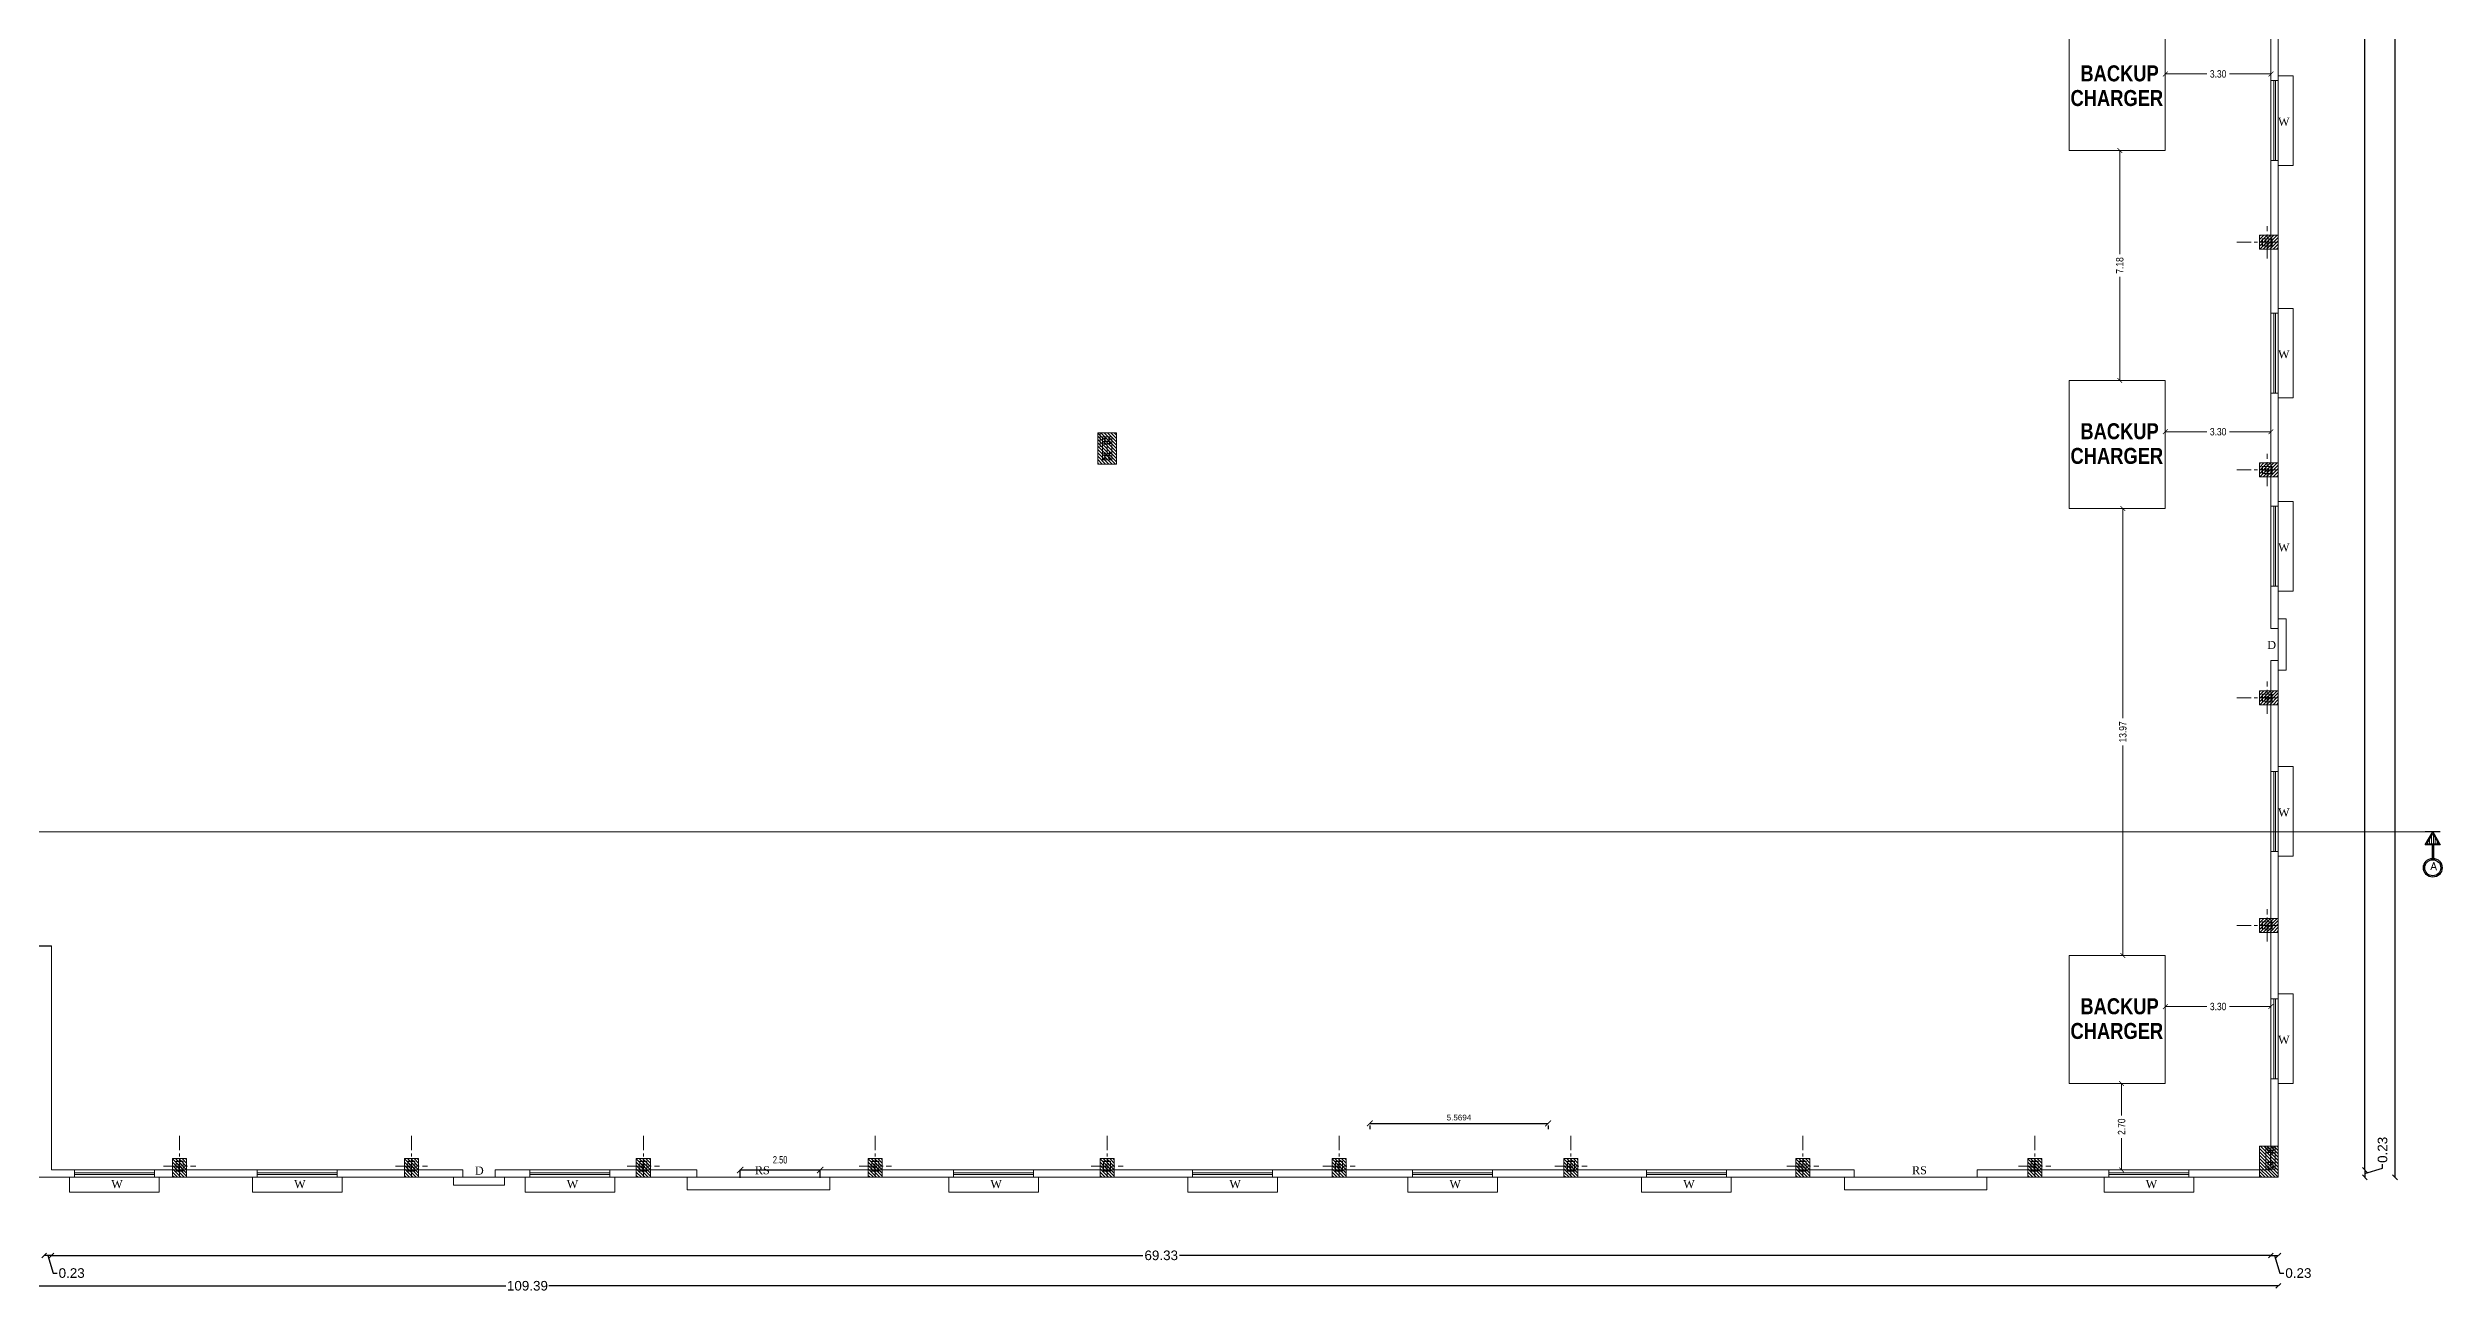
# Model space of a CAD drawing. Header units: metres. Extents: x -1560405 to -1559609, y 42907 to 43310.
# Drawn here: x -1559896.4 to -1559821.6, y 42957 to 42995.9 of the extents above; entities that cross this region are included whole.
import ezdxf

# ---------------------------------------------------------------- set-up
doc = ezdxf.new("R2010")
doc.units = ezdxf.units.M
doc.header["$LTSCALE"] = 750
doc.header["$MEASUREMENT"] = 0
doc.header["$PDMODE"] = 35
doc.header["$PDSIZE"] = 50
doc.linetypes.add('CENTER2', pattern=[1.125, 0.75, -0.125, 0.125, -0.125])
doc.linetypes.add('DASHED2', pattern=[9.525, 6.35, -3.175])
doc.layers.get('0').update_dxf_attribs({"lineweight": 5})
doc.layers.get('Defpoints').update_dxf_attribs({"lineweight": 0})
doc.layers.add('BLK_1_FLR_0_BLT_UP_AREA', color=1, linetype='Continuous', plot=False)
for name, color, linetype in [('BLK_1_FLR_0_CARPET_AREA', 10, 'Continuous'), ('BLK_1_FLR_0_EXIT_WIDTH_DOOR', 2, 'Continuous'), ('BLK_1_FLR_0_REGULAR_ROOM_1', 117, 'Continuous')]:
    doc.layers.add(name, color=color, linetype=linetype)
for name, color, linetype, lineweight in [('DIST_EXIT', 7, 'Continuous', 0), ('grid', 253, 'Continuous', 5), ('WORKSHOP_AREA', 7, 'Continuous', 5)]:
    doc.layers.add(name, color=color, linetype=linetype, lineweight=lineweight)
doc.styles.add('2', font='swisscb.ttf', dxfattribs={"height": 0.23})
doc.styles.add('DIM 100', font='ARIALN.TTF', dxfattribs={"width": 0.85, "height": 0.23})
doc.styles.add('GLOBAL INFRA', font='ARIALNB.TTF', dxfattribs={"height": 0.3})
doc.styles.add('mani', font='swissc.ttf', dxfattribs={"height": 0.23})
doc.styles.get("Standard").update_dxf_attribs({"font": 'arial.ttf'})
doc.styles.add('STYLE2', font='romant.shx', dxfattribs={"width": 0.8, "height": 4})
doc.dimstyles.new('Civil Mt', dxfattribs={"dimtxt": 0.23, "dimasz": 0.15, "dimexe": 0, "dimexo": 0, "dimgap": 0.1, "dimtad": 0, "dimzin": 0, "dimdsep": 46, "dimtxsty": 'mani', "dimblk": 'ARCHTICK', "dimcen": 0, "dimse1": 1, "dimse2": 1, "dimclrd": 253, "dimclrt": 7, "dimadec": 0, "dimazin": 3, "dimtfac": 1, "dimtofl": 0, "dimtmove": 1, "dimatfit": 3, "dimfxl": 0, "dimfrac": 2, "dimtolj": 1, "dimtzin": 0, "dimlwd": 13, "dimarcsym": 0})
doc.dimstyles.new('Civil mt size large', dxfattribs={"dimtxt": 0.3, "dimasz": 0.15, "dimexe": 0, "dimexo": 0, "dimgap": 0.0625, "dimtad": 0, "dimzin": 0, "dimdsep": 46, "dimtxsty": 'Standard', "dimblk": 'OBLIQUE', "dimcen": 0, "dimse1": 1, "dimse2": 1, "dimclrd": 253, "dimclrt": 7, "dimadec": 0, "dimazin": 3, "dimtfac": 1, "dimtofl": 0, "dimtmove": 1, "dimatfit": 3, "dimfxl": 0, "dimfrac": 2, "dimtolj": 1, "dimtzin": 0, "dimarcsym": 0})
doc.dimstyles.new('GRID DIM 400', dxfattribs={"dimscale": 0, "dimtxt": 0.8, "dimasz": 0.2, "dimexe": 0, "dimexo": 0, "dimgap": 0.2, "dimtad": 0, "dimlfac": -0.1, "dimzin": 1, "dimdsep": 46, "dimtxsty": 'DIM 100', "dimblk": 'ARCHTICK', "dimcen": 0, "dimclrd": 256, "dimclre": 252, "dimclrt": 4, "dimazin": 0, "dimtfac": 1, "dimtix": 1, "dimtofl": 0, "dimtmove": 2, "dimatfit": 0, "dimfxl": 0, "dimtolj": 1, "dimtzin": 0, "dimarcsym": 0})
doc.dimstyles.get("Standard").update_dxf_attribs({"dimtxt": 0.18, "dimasz": 0.18, "dimexe": 0.18, "dimexo": 0.0625, "dimgap": 0.09, "dimtad": 1, "dimtih": 1, "dimtoh": 1, "dimdec": 4, "dimzin": 0, "dimdsep": 46, "dimtxsty": 'Standard', "dimblk": 'ARCHTICK', "dimcen": 0.09, "dimadec": 0, "dimazin": 0, "dimtfac": 1, "dimtdec": 4, "dimtofl": 0, "dimtmove": 0, "dimatfit": 3, "dimldrblk": 'ARCHTICK', "dimfxl": 0, "dimtolj": 1, "dimtzin": 0, "dimarcsym": 0})

# ---------------------------------------------------------------- blocks, each defined once
blk = doc.blocks.new('Z$W@#0BBF08D7')
for p, q in [((84, 42), (0, 42)), ((42, 84), (42, 0))]:
    blk.add_line(p, q)
blk.add_circle((42, 42), 21)
blk = doc.blocks.new('Z$W@#71D679F2')
at = {"color": 1}
for points in [[(0, 300), (740, 300), (740, 0), (0, 0)], [(135, 50), (135, 250), (145, 250), (145, 50)], [(145, 147), (595, 147), (595, 152), (145, 152)], [(605, 50), (605, 250), (595, 250), (595, 50)]]:
    blk.add_lwpolyline(points, close=True, dxfattribs=at)
for p in [(18, 183), (18, 33), (168, 183), (168, 33)]:
    blk.add_blockref('Z$W@#0BBF08D7', p)
at = {"xscale": -1}
for p in [(572, 183), (572, 33), (722, 183), (722, 33)]:
    blk.add_blockref('Z$W@#0BBF08D7', p, dxfattribs=at)
blk = doc.blocks.new('_Oblique')
at = {"color": 0, "linetype": 'ByBlock', "lineweight": -2}
blk.add_line((-0.5, -0.5), (0.5, 0.5), dxfattribs=at)
blk = doc.blocks.new('*D534')
at = {"color": 253, "lineweight": -2}
for p, q in [((-1559824.011, 43111.318), (-1559824.011, 43036.756)), ((-1559824.011, 42960.853), (-1559824.011, 43035.414))]:
    blk.add_line(p, q, dxfattribs=at)
at = {"layer": 'Defpoints', "color": 0}
for p in [(-1559827.414, 43111.318), (-1559827.414, 42960.853), (-1559824.011, 42960.853)]:
    blk.add_point(p, dxfattribs=at)
at = {"color": 253, "lineweight": -2, "xscale": 0.15, "yscale": 0.15, "zscale": 0.15}
for p, rotation in [((-1559824.011, 43111.318), 90), ((-1559824.011, 42960.853), 270)]:
    blk.add_blockref('_Oblique', p, dxfattribs=dict(at, rotation=rotation))
at = {"color": 7, "insert": (-1559824.011, 43036.085), "char_height": 0.3, "attachment_point": 5, "rotation": 90}
blk.add_mtext('\\A1;150.46', dxfattribs=at)
blk = doc.blocks.new('*D535')
at = {"color": 253, "lineweight": -2}
for p, q in [((-1559823.066, 43111.548), (-1559823.066, 43036.755)), ((-1559823.066, 42960.623), (-1559823.066, 43035.416))]:
    blk.add_line(p, q, dxfattribs=at)
at = {"layer": 'Defpoints', "color": 0}
for p in [(-1559826.714, 43111.548), (-1559826.714, 42960.623), (-1559823.066, 42960.623)]:
    blk.add_point(p, dxfattribs=at)
at = {"color": 253, "lineweight": -2, "xscale": 0.15, "yscale": 0.15, "zscale": 0.15}
for p, rotation in [((-1559823.066, 43111.548), 90), ((-1559823.066, 42960.623), 270)]:
    blk.add_blockref('_Oblique', p, dxfattribs=dict(at, rotation=rotation))
at = {"color": 7, "insert": (-1559823.066, 43036.085), "char_height": 0.3, "attachment_point": 5, "rotation": 90}
blk.add_mtext('\\A1;150.92', dxfattribs=at)
blk = doc.blocks.new('*D536')
at = {"color": 253, "lineweight": -2}
for p, q in [((-1559824.011, 42960.738), (-1559823.457, 42960.904)), ((-1559824.011, 42960.853), (-1559824.011, 42960.623)), ((-1559823.457, 42960.904), (-1559823.457, 42961.029))]:
    blk.add_line(p, q, dxfattribs=at)
at = {"layer": 'Defpoints', "color": 0}
for p in [(-1559827.414, 42960.853), (-1559827.414, 42960.623), (-1559824.011, 42960.623)]:
    blk.add_point(p, dxfattribs=at)
at = {"color": 253, "lineweight": -2, "xscale": 0.15, "yscale": 0.15, "zscale": 0.15}
for p, rotation in [((-1559824.011, 42960.853), 90), ((-1559824.011, 42960.623), 270)]:
    blk.add_blockref('_Oblique', p, dxfattribs=dict(at, rotation=rotation))
at = {"color": 7, "insert": (-1559823.457, 42961.481), "char_height": 0.3, "attachment_point": 5, "rotation": 90}
blk.add_mtext('\\A1;0.23', dxfattribs=at)
blk = doc.blocks.new('*D537')
at = {"color": 253, "lineweight": -2}
for p, q in [((-1559826.944, 42958.183), (-1559826.714, 42958.183)), ((-1559826.829, 42958.183), (-1559826.663, 42957.63)), ((-1559826.663, 42957.63), (-1559826.538, 42957.63))]:
    blk.add_line(p, q, dxfattribs=at)
at = {"layer": 'Defpoints', "color": 0}
for p in [(-1559826.944, 42961.837), (-1559826.714, 42961.837), (-1559826.714, 42958.183)]:
    blk.add_point(p, dxfattribs=at)
at = {"color": 253, "lineweight": -2, "xscale": 0.15, "yscale": 0.15, "zscale": 0.15, "rotation": 180}
blk.add_blockref('_Oblique', (-1559826.944, 42958.183), dxfattribs=at)
at = {"color": 253, "lineweight": -2, "xscale": 0.15, "yscale": 0.15, "zscale": 0.15}
blk.add_blockref('_Oblique', (-1559826.714, 42958.183), dxfattribs=at)
at = {"color": 7, "insert": (-1559826.086, 42957.63), "char_height": 0.3, "attachment_point": 5}
blk.add_mtext('\\A1;0.23', dxfattribs=at)
blk = doc.blocks.new('*D538')
at = {"color": 253, "lineweight": -2}
for p, q in [((-1559896.274, 42958.183), (-1559862.179, 42958.183)), ((-1559826.944, 42958.183), (-1559861.04, 42958.183))]:
    blk.add_line(p, q, dxfattribs=at)
at = {"layer": 'Defpoints', "color": 0}
for p in [(-1559896.274, 42961.837, 23.601), (-1559826.944, 42961.837), (-1559896.274, 42958.183)]:
    blk.add_point(p, dxfattribs=at)
at = {"color": 253, "lineweight": -2, "xscale": 0.15, "yscale": 0.15, "zscale": 0.15, "rotation": 180}
blk.add_blockref('_Oblique', (-1559896.274, 42958.183), dxfattribs=at)
at = {"color": 253, "lineweight": -2, "xscale": 0.15, "yscale": 0.15, "zscale": 0.15}
blk.add_blockref('_Oblique', (-1559826.944, 42958.183), dxfattribs=at)
at = {"color": 7, "insert": (-1559861.609, 42958.183), "char_height": 0.3, "attachment_point": 5}
blk.add_mtext('\\A1;69.33', dxfattribs=at)
blk = doc.blocks.new('*D539')
at = {"color": 253, "lineweight": -2}
for p, q in [((-1559936.104, 42957.233), (-1559882.081, 42957.233)), ((-1559826.714, 42957.233), (-1559880.738, 42957.233))]:
    blk.add_line(p, q, dxfattribs=at)
at = {"layer": 'Defpoints', "color": 0}
for p in [(-1559936.104, 42960.623, 0), (-1559826.714, 42960.623), (-1559936.104, 42957.233)]:
    blk.add_point(p, dxfattribs=at)
at = {"color": 253, "lineweight": -2, "xscale": 0.15, "yscale": 0.15, "zscale": 0.15, "rotation": 180}
blk.add_blockref('_Oblique', (-1559936.104, 42957.233), dxfattribs=at)
at = {"color": 253, "lineweight": -2, "xscale": 0.15, "yscale": 0.15, "zscale": 0.15}
blk.add_blockref('_Oblique', (-1559826.714, 42957.233), dxfattribs=at)
at = {"color": 7, "insert": (-1559881.409, 42957.233), "char_height": 0.3, "attachment_point": 5}
blk.add_mtext('\\A1;109.39', dxfattribs=at)
blk = doc.blocks.new('*D540')
at = {"color": 253, "lineweight": -2}
for p, q in [((-1559896.274, 42958.183), (-1559896.504, 42958.183)), ((-1559896.389, 42958.183), (-1559896.223, 42957.63)), ((-1559896.223, 42957.63), (-1559896.098, 42957.63))]:
    blk.add_line(p, q, dxfattribs=at)
at = {"layer": 'Defpoints', "color": 0}
for p in [(-1559896.504, 42960.853, 23.601), (-1559896.274, 42960.853), (-1559896.504, 42958.183)]:
    blk.add_point(p, dxfattribs=at)
at = {"color": 253, "lineweight": -2, "xscale": 0.15, "yscale": 0.15, "zscale": 0.15, "rotation": 180}
blk.add_blockref('_Oblique', (-1559896.504, 42958.183), dxfattribs=at)
at = {"color": 253, "lineweight": -2, "xscale": 0.15, "yscale": 0.15, "zscale": 0.15}
blk.add_blockref('_Oblique', (-1559896.274, 42958.183), dxfattribs=at)
at = {"color": 7, "insert": (-1559895.646, 42957.63), "char_height": 0.3, "attachment_point": 5}
blk.add_mtext('\\A1;0.23', dxfattribs=at)
blk = doc.blocks.new('A$C29E24354')
at = {"ltscale": 5}
h = blk.add_hatch(dxfattribs=at)
h.set_pattern_fill('LINE', color=256, scale=0.8, style=0)
h.set_pattern_definition([(2e-15, (14266.147, 50002.224), (-2e-16, 2.54), [])])
h.paths.add_polyline_path([(2.2, 12.2), (15.8, 4.3), (15.8, 20.1)])
at = {"color": 0, "lineweight": 25}
blk.add_line((0, 21.9), (0, 2.4), dxfattribs=at)
at = {"lineweight": 25, "ltscale": 5}
for p, q in [((16.9, 13.2), (34.5, 13.2)), ((16.9, 11.2), (34.5, 11.2))]:
    blk.add_line(p, q, dxfattribs=at)
at = {"color": 0, "lineweight": 25}
blk.add_lwpolyline([(0, 12.2), (16.9, 21.9), (16.9, 2.4)], close=True, dxfattribs=at)
at = {"ltscale": 5}
blk.add_lwpolyline([(2.2, 12.2), (15.8, 20.1), (15.8, 4.3)], close=True, dxfattribs=at)
at = {"lineweight": 25, "ltscale": 5}
for radius in [12.2, 10.4]:
    blk.add_circle((46.7, 12.2), radius, dxfattribs=at)
blk = doc.blocks.new('_ArchTick')
at = {"color": 0, "linetype": 'ByBlock', "const_width": 0.15}
blk.add_lwpolyline([(-0.5, -0.5), (0.5, 0.5)], dxfattribs=at)
blk = doc.blocks.new('*D510')
at = {"color": 253, "lineweight": 13}
for p, q in [((-1559830.242, 42965.958), (-1559828.947, 42965.958)), ((-1559826.944, 42965.958), (-1559828.24, 42965.958))]:
    blk.add_line(p, q, dxfattribs=at)
at = {"layer": 'Defpoints', "color": 0}
for p in [(-1559830.242, 42965.958), (-1559826.944, 42965.958), (-1559826.944, 42965.958)]:
    blk.add_point(p, dxfattribs=at)
at = {"color": 253, "lineweight": 13, "xscale": 0.15, "yscale": 0.15, "zscale": 0.15, "rotation": 180}
blk.add_blockref('_ArchTick', (-1559830.242, 42965.958), dxfattribs=at)
at = {"color": 253, "lineweight": 13, "xscale": 0.15, "yscale": 0.15, "zscale": 0.15}
blk.add_blockref('_ArchTick', (-1559826.944, 42965.958), dxfattribs=at)
at = {"color": 7, "insert": (-1559828.593, 42965.958), "char_height": 0.23, "attachment_point": 5, "style": 'mani'}
blk.add_mtext('\\A1;3.30', dxfattribs=at)
blk = doc.blocks.new('*D523')
at = {"color": 253, "lineweight": 13}
for p, q in [((-1559830.242, 42983.916), (-1559828.947, 42983.916)), ((-1559826.944, 42983.916), (-1559828.24, 42983.916))]:
    blk.add_line(p, q, dxfattribs=at)
at = {"layer": 'Defpoints', "color": 0}
for p in [(-1559830.242, 42983.916), (-1559826.944, 42983.916), (-1559826.944, 42983.916)]:
    blk.add_point(p, dxfattribs=at)
at = {"color": 253, "lineweight": 13, "xscale": 0.15, "yscale": 0.15, "zscale": 0.15, "rotation": 180}
blk.add_blockref('_ArchTick', (-1559830.242, 42983.916), dxfattribs=at)
at = {"color": 253, "lineweight": 13, "xscale": 0.15, "yscale": 0.15, "zscale": 0.15}
blk.add_blockref('_ArchTick', (-1559826.944, 42983.916), dxfattribs=at)
at = {"color": 7, "insert": (-1559828.593, 42983.916), "char_height": 0.23, "attachment_point": 5, "style": 'mani'}
blk.add_mtext('\\A1;3.30', dxfattribs=at)
blk = doc.blocks.new('*D524')
at = {"color": 253, "lineweight": 13}
for p, q in [((-1559830.242, 42995.096), (-1559828.947, 42995.096)), ((-1559826.944, 42995.096), (-1559828.24, 42995.096))]:
    blk.add_line(p, q, dxfattribs=at)
at = {"layer": 'Defpoints', "color": 0}
for p in [(-1559830.242, 42995.096), (-1559826.944, 42995.096), (-1559826.944, 42995.096)]:
    blk.add_point(p, dxfattribs=at)
at = {"color": 253, "lineweight": 13, "xscale": 0.15, "yscale": 0.15, "zscale": 0.15, "rotation": 180}
blk.add_blockref('_ArchTick', (-1559830.242, 42995.096), dxfattribs=at)
at = {"color": 253, "lineweight": 13, "xscale": 0.15, "yscale": 0.15, "zscale": 0.15}
blk.add_blockref('_ArchTick', (-1559826.944, 42995.096), dxfattribs=at)
at = {"color": 7, "insert": (-1559828.593, 42995.096), "char_height": 0.23, "attachment_point": 5, "style": 'mani'}
blk.add_mtext('\\A1;3.30', dxfattribs=at)
blk = doc.blocks.new('*D617')
at = {"color": 253, "lineweight": 13}
for p, q in [((-1559831.665, 42992.703), (-1559831.665, 42989.466)), ((-1559831.665, 42985.523), (-1559831.665, 42988.76))]:
    blk.add_line(p, q, dxfattribs=at)
at = {"layer": 'Defpoints', "color": 0}
for p in [(-1559831.742, 42992.703), (-1559831.742, 42985.523), (-1559831.665, 42985.523)]:
    blk.add_point(p, dxfattribs=at)
at = {"color": 253, "lineweight": 13, "xscale": 0.15, "yscale": 0.15, "zscale": 0.15}
for p, rotation in [((-1559831.665, 42992.703), 90), ((-1559831.665, 42985.523), 270)]:
    blk.add_blockref('_ArchTick', p, dxfattribs=dict(at, rotation=rotation))
at = {"color": 7, "insert": (-1559831.665, 42989.113), "char_height": 0.23, "attachment_point": 5, "rotation": 90, "style": 'mani'}
blk.add_mtext('\\A1;7.18', dxfattribs=at)
blk = doc.blocks.new('*D618')
at = {"color": 253, "lineweight": 13}
for p, q in [((-1559831.57, 42981.523), (-1559831.57, 42974.963)), ((-1559831.57, 42967.555), (-1559831.57, 42974.114))]:
    blk.add_line(p, q, dxfattribs=at)
at = {"layer": 'Defpoints', "color": 0}
for p in [(-1559831.665, 42981.523), (-1559831.665, 42967.555), (-1559831.57, 42967.555)]:
    blk.add_point(p, dxfattribs=at)
at = {"color": 253, "lineweight": 13, "xscale": 0.15, "yscale": 0.15, "zscale": 0.15}
for p, rotation in [((-1559831.57, 42981.523), 90), ((-1559831.57, 42967.555), 270)]:
    blk.add_blockref('_ArchTick', p, dxfattribs=dict(at, rotation=rotation))
at = {"color": 7, "insert": (-1559831.57, 42974.539), "char_height": 0.23, "attachment_point": 5, "rotation": 90, "style": 'mani'}
blk.add_mtext('\\A1;13.97', dxfattribs=at)
blk = doc.blocks.new('*D619')
at = {"color": 253, "lineweight": 13}
for p, q in [((-1559831.609, 42963.555), (-1559831.609, 42962.556)), ((-1559831.609, 42960.853), (-1559831.609, 42961.851))]:
    blk.add_line(p, q, dxfattribs=at)
at = {"layer": 'Defpoints', "color": 0}
for p in [(-1559831.57, 42963.555), (-1559831.609, 42960.853), (-1559831.57, 42960.853)]:
    blk.add_point(p, dxfattribs=at)
at = {"color": 253, "lineweight": 13, "xscale": 0.15, "yscale": 0.15, "zscale": 0.15}
for p, rotation in [((-1559831.609, 42963.555), 90), ((-1559831.609, 42960.853), 270)]:
    blk.add_blockref('_ArchTick', p, dxfattribs=dict(at, rotation=rotation))
at = {"color": 7, "insert": (-1559831.609, 42962.204), "char_height": 0.23, "attachment_point": 5, "rotation": 90, "style": 'mani'}
blk.add_mtext('\\A1;2.70', dxfattribs=at)
blk = doc.blocks.new('Z$W@#459304DB')
for p, q in [((44, 22), (0, 22)), ((22, 0), (22, 44))]:
    blk.add_line(p, q)
blk.add_circle((22, 22), 11)
blk = doc.blocks.new('Z$W@#47CD4689')
at = {"color": 1}
for points in [[(-210, 0), (-210, 225), (-200, 225), (-200, 0)], [(-210, 225), (110, 225), (110, 0), (-210, 0)], [(-200, 110), (100, 110), (100, 115), (-200, 115)], [(110, 0), (110, 225), (100, 225), (100, 0)]]:
    blk.add_lwpolyline(points, close=True, dxfattribs=at)
at = {"layer": 'grid', "linetype": 'CENTER2'}
for points in [[(-410, 113), (915, 113)], [(-50, -404), (-50, 629)]]:
    blk.add_lwpolyline(points, dxfattribs=at)
for p in [(-122, 141), (-122, 41), (-22, 141), (-22, 41)]:
    blk.add_blockref('Z$W@#459304DB', p)
blk = doc.blocks.new('*D705')
at = {"layer": 'BLK_1_FLR_0_EXIT_WIDTH_DOOR', "color": 252, "lineweight": -2}
for p, q in [((-1559874.765, 42960.603), (-1559874.765, 42960.853)), ((-1559872.265, 42960.603), (-1559872.265, 42960.853))]:
    blk.add_line(p, q, dxfattribs=at)
at = {"layer": 'BLK_1_FLR_0_EXIT_WIDTH_DOOR', "color": 2, "lineweight": -2}
blk.add_line((-1559874.765, 42960.853), (-1559872.265, 42960.853), dxfattribs=at)
at = {"layer": 'Defpoints', "color": 0}
for p in [(-1559874.765, 42960.405), (-1559872.265, 42960.853), (-1559872.265, 42960.405)]:
    blk.add_point(p, dxfattribs=at)
at = {"layer": 'BLK_1_FLR_0_EXIT_WIDTH_DOOR', "color": 2, "lineweight": -2, "xscale": 0.2, "yscale": 0.2, "zscale": 0.2, "rotation": 180}
blk.add_blockref('_ArchTick', (-1559874.765, 42960.853), dxfattribs=at)
at = {"layer": 'BLK_1_FLR_0_EXIT_WIDTH_DOOR', "color": 2, "lineweight": -2, "xscale": 0.2, "yscale": 0.2, "zscale": 0.2}
blk.add_blockref('_ArchTick', (-1559872.265, 42960.853), dxfattribs=at)
at = {"layer": 'BLK_1_FLR_0_EXIT_WIDTH_DOOR', "color": 2, "insert": (-1559873.515, 42961.17), "char_height": 0.23, "attachment_point": 5, "style": 'DIM 100'}
blk.add_mtext('\\A1;2.50', dxfattribs=at)
blk = doc.blocks.new('*D706')
at = {"layer": 'Defpoints', "color": 0}
for p in [(-1559855.093, 42962.308), (-1559849.523, 42962.308), (-1559849.523, 42962.308)]:
    blk.add_point(p, dxfattribs=at)
at = {"layer": 'DIST_EXIT', "color": 0, "lineweight": -2}
for p, q in [((-1559855.093, 42962.308), (-1559849.523, 42962.308)), ((-1559855.093, 42962.245), (-1559855.093, 42962.128)), ((-1559849.523, 42962.245), (-1559849.523, 42962.128))]:
    blk.add_line(p, q, dxfattribs=at)
at = {"layer": 'DIST_EXIT', "color": 0, "lineweight": -2, "xscale": 0.18, "yscale": 0.18, "zscale": 0.18, "rotation": 180}
blk.add_blockref('_ArchTick', (-1559855.093, 42962.308), dxfattribs=at)
at = {"layer": 'DIST_EXIT', "color": 0, "lineweight": -2, "xscale": 0.18, "yscale": 0.18, "zscale": 0.18}
blk.add_blockref('_ArchTick', (-1559849.523, 42962.308), dxfattribs=at)
at = {"layer": 'DIST_EXIT', "color": 0, "insert": (-1559852.308, 42962.489), "char_height": 0.18, "attachment_point": 5}
blk.add_mtext('\\A1;5.5694', dxfattribs=at)

msp = doc.modelspace()

# ---------------------------------------------------------------- hatches: boundary and pattern name
at = {"linetype": 'Continuous'}
h = msp.add_hatch(dxfattribs=at)
h.set_pattern_fill('ANSI31', scale=0.585)
h.set_pattern_definition([(45, (-1562670.309335, 44374.696025), (-0.0517071834, 0.0517071834), [])])
h.paths.add_polyline_path([(-1559827.2992, 42989.61828), (-1559826.7142, 42989.61828), (-1559826.7142, 42990.05703), (-1559827.2992, 42990.05703)])
h = msp.add_hatch(dxfattribs=at)
h.set_pattern_fill('ANSI31', scale=0.585, angle=-90)
h.set_pattern_definition([(315, (-1558565.27897, 45597.21286), (0.0517071834, 0.0517071834), [])])
h.paths.add_polyline_path([(-1559863.59163, 42982.9084), (-1559863.59163, 42983.8834), (-1559863.00663, 42983.8834), (-1559863.00663, 42982.9084)])
h = msp.add_hatch(dxfattribs=at)
h.set_pattern_fill('ANSI31', scale=0.585)
h.set_pattern_definition([(45, (-1562670.309335, 44367.58103), (-0.0517071834, 0.0517071834), [])])
h.paths.add_polyline_path([(-1559827.2992, 42982.50329), (-1559826.7142, 42982.50329), (-1559826.7142, 42982.94204), (-1559827.2992, 42982.94204)])
h = msp.add_hatch(dxfattribs=at)
h.set_pattern_fill('ANSI31', scale=0.585)
h.set_pattern_definition([(45, (-1562670.309335, 44360.466036), (-0.0517071834, 0.0517071834), [])])
h.paths.add_polyline_path([(-1559827.2992, 42975.38829), (-1559826.7142, 42975.38829), (-1559826.7142, 42975.82704), (-1559827.2992, 42975.82704)])
h = msp.add_hatch(dxfattribs=at)
h.set_pattern_fill('ANSI31', scale=0.585)
h.set_pattern_definition([(45, (-1562670.309335, 44353.35104), (-0.0517071834, 0.0517071834), [])])
h.paths.add_polyline_path([(-1559827.2992, 42968.2733), (-1559826.7142, 42968.2733), (-1559826.7142, 42968.71205), (-1559827.2992, 42968.71205)])
h = msp.add_hatch(dxfattribs=at)
h.set_pattern_fill('ANSI31', scale=0.585, angle=-90)
h.set_pattern_definition([(315, (-1558507.41679, 45782.80781), (0.0517071834, 0.0517071834), [])])
h.paths.add_polyline_path([(-1559892.49453, 42961.20768), (-1559892.49453, 42960.62268), (-1559892.05578, 42960.62268), (-1559892.05578, 42961.20768)])
h = msp.add_hatch(dxfattribs=at)
h.set_pattern_fill('ANSI31', scale=0.585, angle=-90)
h.set_pattern_definition([(315, (-1558500.17278, 45782.80781), (0.0517071834, 0.0517071834), [])])
h.paths.add_polyline_path([(-1559885.25053, 42961.20768), (-1559885.25053, 42960.62268), (-1559884.81178, 42960.62268), (-1559884.81178, 42961.20768)])
h = msp.add_hatch(dxfattribs=at)
h.set_pattern_fill('ANSI31', scale=0.585, angle=-90)
h.set_pattern_definition([(315, (-1558492.928776, 45782.80781), (0.0517071834, 0.0517071834), [])])
h.paths.add_polyline_path([(-1559878.00652, 42961.20768), (-1559878.00652, 42960.62268), (-1559877.56777, 42960.62268), (-1559877.56777, 42961.20768)])
h = msp.add_hatch(dxfattribs=at)
h.set_pattern_fill('ANSI31', scale=0.585, angle=-90)
h.set_pattern_definition([(315, (-1558485.68477, 45782.80781), (0.0517071834, 0.0517071834), [])])
h.paths.add_polyline_path([(-1559870.76251, 42961.20768), (-1559870.76251, 42960.62268), (-1559870.32376, 42960.62268), (-1559870.32376, 42961.20768)])
h = msp.add_hatch(dxfattribs=at)
h.set_pattern_fill('ANSI31', scale=0.585, angle=-90)
h.set_pattern_definition([(315, (-1558478.44076, 45782.80781), (0.0517071834, 0.0517071834), [])])
h.paths.add_polyline_path([(-1559863.5185, 42961.20768), (-1559863.5185, 42960.62268), (-1559863.07975, 42960.62268), (-1559863.07975, 42961.20768)])
h = msp.add_hatch(dxfattribs=at)
h.set_pattern_fill('ANSI31', scale=0.585, angle=-90)
h.set_pattern_definition([(315, (-1558471.19675, 45782.80781), (0.0517071834, 0.0517071834), [])])
h.paths.add_polyline_path([(-1559856.2745, 42961.20768), (-1559856.2745, 42960.62268), (-1559855.83575, 42960.62268), (-1559855.83575, 42961.20768)])
h = msp.add_hatch(dxfattribs=at)
h.set_pattern_fill('ANSI31', scale=0.585, angle=-90)
h.set_pattern_definition([(315, (-1558463.952745, 45782.80781), (0.0517071834, 0.0517071834), [])])
h.paths.add_polyline_path([(-1559849.03049, 42961.20768), (-1559849.03049, 42960.62268), (-1559848.59174, 42960.62268), (-1559848.59174, 42961.20768)])
h = msp.add_hatch(dxfattribs=at)
h.set_pattern_fill('ANSI31', scale=0.585, angle=-90)
h.set_pattern_definition([(315, (-1558456.70874, 45782.80781), (0.0517071834, 0.0517071834), [])])
h.paths.add_polyline_path([(-1559841.78648, 42961.20768), (-1559841.78648, 42960.62268), (-1559841.34773, 42960.62268), (-1559841.34773, 42961.20768)])
h = msp.add_hatch(dxfattribs=at)
h.set_pattern_fill('ANSI31', scale=0.585, angle=-90)
h.set_pattern_definition([(315, (-1558449.46473, 45782.80781), (0.0517071834, 0.0517071834), [])])
h.paths.add_polyline_path([(-1559834.54247, 42961.20768), (-1559834.54247, 42960.62268), (-1559834.10372, 42960.62268), (-1559834.10372, 42961.20768)])
h = msp.add_hatch(dxfattribs=at)
h.set_pattern_fill('ANSI31', scale=0.585, angle=-90)
h.set_pattern_definition([(315, (-1558581.90021, 45796.85523), (0.0517071834, 0.0517071834), [])])
h.paths.add_polyline_path([(-1559827.29909, 42960.62268), (-1559827.29909, 42961.59768), (-1559826.71409, 42961.59768), (-1559826.71409, 42960.62268)])

# ---------------------------------------------------------------- linework, layer by layer
at = {"color": 7}
for p, q in [((-1559826.9441, 42994.88695), (-1559826.7141, 42994.88695)), ((-1559826.85335, 42992.38695), (-1559826.85335, 42994.88695)), ((-1559826.80335, 42992.38695), (-1559826.80335, 42994.88695)), ((-1559826.9441, 42992.38695), (-1559826.7141, 42992.38695)), ((-1559826.9441, 42987.62194), (-1559826.7141, 42987.62194)), ((-1559826.85335, 42985.12194), (-1559826.85335, 42987.62194)), ((-1559826.80335, 42985.12194), (-1559826.80335, 42987.62194)), ((-1559826.9441, 42985.12194), (-1559826.7141, 42985.12194)), ((-1559863.5185, 42983.8834, 94.40535), (-1559863.5185, 42983.4434, 94.40535)), ((-1559826.9441, 42981.58778), (-1559826.7141, 42981.58778)), ((-1559826.85335, 42979.08778), (-1559826.85335, 42981.58778)), ((-1559826.80335, 42979.08778), (-1559826.80335, 42981.58778)), ((-1559826.9441, 42979.08778), (-1559826.7141, 42979.08778)), ((-1559826.94419, 42977.77264), (-1559826.71419, 42977.77264)), ((-1559826.71419, 42978.07264), (-1559826.46419, 42978.07264)), ((-1559826.46419, 42976.47264), (-1559826.46419, 42978.07264)), ((-1559826.94419, 42976.77264), (-1559826.71419, 42976.77264)), ((-1559826.71419, 42976.47264), (-1559826.46419, 42976.47264)), ((-1559826.9441, 42973.30323), (-1559826.7141, 42973.30323)), ((-1559826.85335, 42970.80323), (-1559826.85335, 42973.30323)), ((-1559826.80335, 42970.80323), (-1559826.80335, 42973.30323)), ((-1559826.9441, 42970.80323), (-1559826.7141, 42970.80323)), ((-1559896.27394, 42967.85105, 23.60134), (-1559896.27394, 42960.85268, 23.60134)), ((-1559826.9441, 42966.20186), (-1559826.7141, 42966.20186)), ((-1559826.85335, 42963.70186), (-1559826.85335, 42966.20186)), ((-1559826.80335, 42963.70186), (-1559826.80335, 42966.20186)), ((-1559826.9441, 42963.70186), (-1559826.7141, 42963.70186)), ((-1559895.55916, 42960.85268), (-1559895.55916, 42960.62268)), ((-1559893.05916, 42960.76193), (-1559895.55916, 42960.76193)), ((-1559893.05916, 42960.71193), (-1559895.55916, 42960.71193)), ((-1559893.05916, 42960.85268), (-1559893.05916, 42960.62268)), ((-1559889.84771, 42960.85268), (-1559889.84771, 42960.62268)), ((-1559887.34771, 42960.76193), (-1559889.84771, 42960.76193)), ((-1559887.34771, 42960.71193), (-1559889.84771, 42960.71193)), ((-1559887.34771, 42960.85268), (-1559887.34771, 42960.62268)), ((-1559883.72148, 42960.62268), (-1559883.72148, 42960.37268)), ((-1559883.72148, 42960.37268), (-1559882.12148, 42960.37268)), ((-1559883.42148, 42960.85268), (-1559883.42148, 42960.62268)), ((-1559882.42148, 42960.85268), (-1559882.42148, 42960.62268)), ((-1559882.12148, 42960.62268), (-1559882.12148, 42960.37268)), ((-1559881.33053, 42960.85268), (-1559881.33053, 42960.62268)), ((-1559878.83053, 42960.76193), (-1559881.33053, 42960.76193)), ((-1559878.83053, 42960.71193), (-1559881.33053, 42960.71193)), ((-1559878.83053, 42960.85268), (-1559878.83053, 42960.62268)), ((-1559876.41443, 42960.62269), (-1559876.41443, 42960.2353)), ((-1559876.11443, 42960.62268), (-1559876.11443, 42960.85268)), ((-1559872.26443, 42960.62268), (-1559872.26443, 42960.85268)), ((-1559871.96443, 42960.62269), (-1559871.96443, 42960.2353)), ((-1559868.09636, 42960.85268), (-1559868.09636, 42960.62268)), ((-1559865.59636, 42960.76193), (-1559868.09636, 42960.76193)), ((-1559865.59636, 42960.71193), (-1559868.09636, 42960.71193)), ((-1559865.59636, 42960.85268), (-1559865.59636, 42960.62268)), ((-1559860.6303, 42960.85268), (-1559860.6303, 42960.62268)), ((-1559858.1303, 42960.76193), (-1559860.6303, 42960.76193)), ((-1559858.1303, 42960.71193), (-1559860.6303, 42960.71193)), ((-1559858.1303, 42960.85268), (-1559858.1303, 42960.62268)), ((-1559853.75585, 42960.85268), (-1559853.75585, 42960.62268)), ((-1559851.25585, 42960.76193), (-1559853.75585, 42960.76193)), ((-1559851.25585, 42960.71193), (-1559853.75585, 42960.71193)), ((-1559851.25585, 42960.85268), (-1559851.25585, 42960.62268)), ((-1559846.45232, 42960.85268), (-1559846.45232, 42960.62268)), ((-1559843.95232, 42960.76193), (-1559846.45232, 42960.76193)), ((-1559843.95232, 42960.71193), (-1559846.45232, 42960.71193)), ((-1559843.95232, 42960.85268), (-1559843.95232, 42960.62268)), ((-1559840.26763, 42960.62269), (-1559840.26763, 42960.2353)), ((-1559839.96763, 42960.62268), (-1559839.96763, 42960.85268)), ((-1559836.11763, 42960.62268), (-1559836.11763, 42960.85268)), ((-1559835.81763, 42960.62269), (-1559835.81763, 42960.2353)), ((-1559832.0052, 42960.85268), (-1559832.0052, 42960.62268)), ((-1559829.5052, 42960.76193), (-1559832.0052, 42960.76193)), ((-1559829.5052, 42960.71193), (-1559832.0052, 42960.71193)), ((-1559829.5052, 42960.85268), (-1559829.5052, 42960.62268)), ((-1559871.96443, 42960.2353), (-1559876.41443, 42960.2353)), ((-1559835.81763, 42960.2353), (-1559840.26763, 42960.2353))]:
    msp.add_line(p, q, dxfattribs=at)
at = {"color": 7, "ltscale": 0.8}
for p, q in [((-1559826.7141, 42995.03695), (-1559826.2541, 42995.03695)), ((-1559826.2541, 42995.03695), (-1559826.2541, 42992.23695)), ((-1559826.7141, 42992.23695), (-1559826.2541, 42992.23695)), ((-1559826.7141, 42987.77194), (-1559826.2541, 42987.77194)), ((-1559826.2541, 42987.77194), (-1559826.2541, 42984.97194)), ((-1559826.7141, 42984.97194), (-1559826.2541, 42984.97194)), ((-1559826.7141, 42981.73778), (-1559826.2541, 42981.73778)), ((-1559826.2541, 42981.73778), (-1559826.2541, 42978.93778)), ((-1559826.7141, 42978.93778), (-1559826.2541, 42978.93778)), ((-1559826.7141, 42973.45323), (-1559826.2541, 42973.45323)), ((-1559826.2541, 42973.45323), (-1559826.2541, 42970.65323)), ((-1559826.7141, 42970.65323), (-1559826.2541, 42970.65323)), ((-1559826.7141, 42966.35186), (-1559826.2541, 42966.35186)), ((-1559826.2541, 42966.35186), (-1559826.2541, 42963.55186)), ((-1559826.7141, 42963.55186), (-1559826.2541, 42963.55186)), ((-1559895.70916, 42960.62268), (-1559895.70916, 42960.16268)), ((-1559892.90916, 42960.62268), (-1559892.90916, 42960.16268)), ((-1559889.99771, 42960.62268), (-1559889.99771, 42960.16268)), ((-1559887.19771, 42960.62268), (-1559887.19771, 42960.16268)), ((-1559881.48053, 42960.62268), (-1559881.48053, 42960.16268)), ((-1559878.68053, 42960.62268), (-1559878.68053, 42960.16268)), ((-1559868.24636, 42960.62268), (-1559868.24636, 42960.16268)), ((-1559865.44636, 42960.62268), (-1559865.44636, 42960.16268)), ((-1559860.7803, 42960.62268), (-1559860.7803, 42960.16268)), ((-1559857.9803, 42960.62268), (-1559857.9803, 42960.16268)), ((-1559853.90585, 42960.62268), (-1559853.90585, 42960.16268)), ((-1559851.10585, 42960.62268), (-1559851.10585, 42960.16268)), ((-1559846.60232, 42960.62268), (-1559846.60232, 42960.16268)), ((-1559843.80232, 42960.62268), (-1559843.80232, 42960.16268)), ((-1559832.1552, 42960.62268), (-1559832.1552, 42960.16268)), ((-1559829.3552, 42960.62268), (-1559829.3552, 42960.16268)), ((-1559895.70916, 42960.16268), (-1559892.90916, 42960.16268)), ((-1559889.99771, 42960.16268), (-1559887.19771, 42960.16268)), ((-1559881.48053, 42960.16268), (-1559878.68053, 42960.16268)), ((-1559868.24636, 42960.16268), (-1559865.44636, 42960.16268)), ((-1559860.7803, 42960.16268), (-1559857.9803, 42960.16268)), ((-1559853.90585, 42960.16268), (-1559851.10585, 42960.16268)), ((-1559846.60232, 42960.16268), (-1559843.80232, 42960.16268)), ((-1559832.1552, 42960.16268), (-1559829.3552, 42960.16268))]:
    msp.add_line(p, q, dxfattribs=at)
at = {"color": 7, "linetype": 'DASHED2'}
msp.add_line((-1559821.88834, 42971.41625, 0), (-1559939.43992, 42971.41625, 0), dxfattribs=at)
at = {"color": 7, "lineweight": -3}
msp.add_line((-1559901.22894, 42967.85105, 23.60134), (-1559896.27394, 42967.85105, 23.60134), dxfattribs=at)
at = {"color": 7}
for points in [[(-1559936.1042, 42960.62268), (-1559936.1042, 43111.5476), (-1559826.71409, 43111.5476), (-1559826.7142, 42960.62268)], [(-1559833.24245, 42996.70322), (-1559830.24245, 42996.70322), (-1559830.24245, 42992.70322), (-1559833.24245, 42992.70322)], [(-1559833.24245, 42985.52261), (-1559830.24245, 42985.52261), (-1559830.24245, 42981.52261), (-1559833.24245, 42981.52261)], [(-1559833.24245, 42967.55513), (-1559830.24245, 42967.55513), (-1559830.24245, 42963.55513), (-1559833.24245, 42963.55513)]]:
    msp.add_lwpolyline(points, close=True, dxfattribs=at)
for points in [[(-1559826.94416, 43026.67998), (-1559826.94419, 42977.77264)], [(-1559826.94419, 42976.77264), (-1559826.9442, 42960.85268), (-1559836.11763, 42960.85268)], [(-1559883.42148, 42960.85268), (-1559896.27394, 42960.85268)], [(-1559876.11443, 42960.85268), (-1559882.42148, 42960.85268)], [(-1559839.96763, 42960.85268), (-1559872.26443, 42960.85268)]]:
    msp.add_lwpolyline(points, dxfattribs=at)
at = {"color": 7, "linetype": 'Continuous'}
for points, elevation in [([(-1559827.2992, 42990.05703), (-1559826.7142, 42990.05703), (-1559826.7142, 42989.61828), (-1559827.2992, 42989.61828)], 0.00067), ([(-1559863.59163, 42983.8834), (-1559863.59163, 42982.9084), (-1559863.00663, 42982.9084), (-1559863.00663, 42983.8834)], 94.40535), ([(-1559827.2992, 42982.94204), (-1559826.7142, 42982.94204), (-1559826.7142, 42982.50329), (-1559827.2992, 42982.50329)], 0.00044), ([(-1559827.2992, 42975.82704), (-1559826.7142, 42975.82704), (-1559826.7142, 42975.38829), (-1559827.2992, 42975.38829)], 0.00022), ([(-1559892.05578, 42961.20768), (-1559892.05578, 42960.62268), (-1559892.49453, 42960.62268), (-1559892.49453, 42961.20768)], 94.40535), ([(-1559884.81178, 42961.20768), (-1559884.81178, 42960.62268), (-1559885.25053, 42960.62268), (-1559885.25053, 42961.20768)], 94.40535), ([(-1559877.56777, 42961.20768), (-1559877.56777, 42960.62268), (-1559878.00652, 42960.62268), (-1559878.00652, 42961.20768)], 94.40535), ([(-1559870.32376, 42961.20768), (-1559870.32376, 42960.62268), (-1559870.76251, 42960.62268), (-1559870.76251, 42961.20768)], 94.40535), ([(-1559863.07975, 42961.20768), (-1559863.07975, 42960.62268), (-1559863.5185, 42960.62268), (-1559863.5185, 42961.20768)], 94.40535), ([(-1559855.83575, 42961.20768), (-1559855.83575, 42960.62268), (-1559856.2745, 42960.62268), (-1559856.2745, 42961.20768)], 94.40535), ([(-1559848.59174, 42961.20768), (-1559848.59174, 42960.62268), (-1559849.03049, 42960.62268), (-1559849.03049, 42961.20768)], 94.40535), ([(-1559841.34773, 42961.20768), (-1559841.34773, 42960.62268), (-1559841.78648, 42960.62268), (-1559841.78648, 42961.20768)], 94.40535), ([(-1559834.10372, 42961.20768), (-1559834.10372, 42960.62268), (-1559834.54247, 42960.62268), (-1559834.54247, 42961.20768)], 94.40535)]:
    msp.add_lwpolyline(points, close=True, dxfattribs=dict(at, elevation=elevation))
for points in [[(-1559827.2992, 42968.71205), (-1559826.7142, 42968.71205), (-1559826.7142, 42968.2733), (-1559827.2992, 42968.2733)], [(-1559827.29909, 42961.59768), (-1559827.29909, 42960.62268), (-1559826.71409, 42960.62268), (-1559826.71409, 42961.59768)]]:
    msp.add_lwpolyline(points, close=True, dxfattribs=at)
at = {"layer": 'BLK_1_FLR_0_BLT_UP_AREA', "color": 45, "const_width": 0.01}
msp.add_lwpolyline([(-1559936.1042, 42960.62268), (-1559826.71409, 42960.62268), (-1559826.71409, 43111.5476), (-1559936.1042, 43111.5476)], close=True, dxfattribs=at)
at = {"layer": 'BLK_1_FLR_0_CARPET_AREA', "color": 46, "const_width": 0.001}
msp.add_lwpolyline([(-1559921.36925, 42960.85268), (-1559921.37006, 42965.35264), (-1559917.64006, 42965.35331), (-1559917.64006, 42967.85105), (-1559896.27394, 42967.85105), (-1559896.27394, 42960.85268), (-1559826.9442, 42960.85268), (-1559826.9442, 43111.3176), (-1559935.8742, 43111.3176), (-1559935.8742, 42960.85268), (-1559921.36925, 42960.85268)], close=True, dxfattribs=at)
at = {"layer": 'BLK_1_FLR_0_REGULAR_ROOM_1', "color": 4, "const_width": 0.001, "elevation": 0}
msp.add_lwpolyline([(-1559921.36936, 42960.85268), (-1559921.37018, 42965.35264), (-1559917.64018, 42965.35331), (-1559917.64018, 42967.85105), (-1559896.27405, 42967.85105), (-1559896.27405, 42960.85268), (-1559826.94432, 42960.85268), (-1559826.94432, 43111.3176), (-1559935.87432, 43111.3176), (-1559935.87432, 42960.85268), (-1559921.36936, 42960.85268)], close=True, dxfattribs=at)
at = {"layer": 'WORKSHOP_AREA', "color": 4, "const_width": 0.001}
msp.add_lwpolyline([(-1559896.27394, 42960.85268), (-1559826.94409, 42960.85268), (-1559826.94409, 43029.70731), (-1559896.27394, 43029.70731)], close=True, dxfattribs=at)

# ---------------------------------------------------------------- block references
at = {"color": 7, "xscale": -0.000975, "yscale": 0.000975, "zscale": 0.000975}
for p in [(-1559827.11406, 42989.72797, -94.40468), (-1559827.11406, 42982.61297, -94.40491), (-1559827.11406, 42975.49798, -94.40513), (-1559827.11406, 42968.38299, -94.40535)]:
    msp.add_blockref('Z$W@#47CD4689', p, dxfattribs=at)
at = {"color": 7, "yscale": 0.000975, "zscale": 0.000975}
for name, p, xscale, rotation in [('Z$W@#71D679F2', (-1559863.15288, 42983.03515, 94.40535), 0.000975, 90.00000000000118), ('Z$W@#47CD4689', (-1559892.38496, 42961.02243), -0.000975, 270), ('Z$W@#47CD4689', (-1559885.14095, 42961.02243), -0.000975, 270), ('Z$W@#47CD4689', (-1559877.89695, 42961.02243), -0.000975, 270), ('Z$W@#47CD4689', (-1559870.65294, 42961.02243), -0.000975, 270), ('Z$W@#47CD4689', (-1559863.40893, 42961.02243), -0.000975, 270), ('Z$W@#47CD4689', (-1559856.16492, 42961.02243), -0.000975, 270), ('Z$W@#47CD4689', (-1559848.92091, 42961.02243), -0.000975, 270), ('Z$W@#47CD4689', (-1559841.67691, 42961.02243), -0.000975, 270), ('Z$W@#47CD4689', (-1559834.4329, 42961.02243), -0.000975, 270), ('Z$W@#71D679F2', (-1559826.81159, 42960.87622, 0.00466), 0.000975, 90.00000000000118)]:
    msp.add_blockref(name, p, dxfattribs=dict(at, xscale=xscale, rotation=rotation))
at = {"color": 7, "linetype": 'DASHED2', "xscale": 0.0239999999996508, "yscale": 0.0239999999996508, "zscale": 0.0239999999996508, "rotation": 269.9999999999999}
msp.add_blockref('A$C29E24354', (-1559822.18063, 42971.41625, 0), dxfattribs=at)

# ---------------------------------------------------------------- texts
at = {"color": 7, "style": 'GLOBAL INFRA'}
for s, p in [('BACKUP ', (-1559832.89587, 42994.86448)), ('CHARGER', (-1559833.2046, 42994.09372)), ('BACKUP ', (-1559832.89587, 42983.68387)), ('CHARGER', (-1559833.2046, 42982.91312)), ('BACKUP ', (-1559832.89587, 42965.71638)), ('CHARGER', (-1559833.2046, 42964.94563))]:
    msp.add_text(s, height=0.5, dxfattribs=at).set_placement(p)
at = {"color": 7, "linetype": 'DASHED2', "style": 'STYLE2'}
msp.add_text('A', height=0.2496, rotation=359.8177883, dxfattribs=at).set_placement((-1559821.95526, 42970.22444, 0))
at = {"color": 7, "lineweight": -3, "char_height": 0.25, "style": '2'}
for s, insert, attachment_point in [('{\\fTimes New Roman|b0|i0|c0|p18;W}', (-1559826.36231, 42993.73022), 3), ('{\\fTimes New Roman|b0|i0|c0|p18;W}', (-1559826.36231, 42986.46521), 3), ('{\\fTimes New Roman|b0|i0|c0|p18;W}', (-1559826.36231, 42980.43105), 3), ('{\\fTimes New Roman|b0|i0|c0|p18;D}', (-1559827.05712, 42977.38149), 1), ('{\\fTimes New Roman|b0|i0|c0|p18;W}', (-1559826.36231, 42972.1465), 3), ('{\\fTimes New Roman|b0|i0|c0|p18;W}', (-1559826.36231, 42965.04513), 3), ('{\\fTimes New Roman|b0|i0|c0|p18;W}', (-1559894.40758, 42960.53628), 1), ('{\\fTimes New Roman|b0|i0|c0|p18;W}', (-1559888.69612, 42960.53628), 1), ('{\\fTimes New Roman|b0|i0|c0|p18;D}', (-1559883.04762, 42960.95855), 1), ('{\\fTimes New Roman|b0|i0|c0|p18;W}', (-1559880.17894, 42960.53628), 1), ('{\\fTimes New Roman|b0|i0|c0|p18;RS}', (-1559874.30162, 42960.96871), 1), ('{\\fTimes New Roman|b0|i0|c0|p18;W}', (-1559866.94477, 42960.53628), 1), ('{\\fTimes New Roman|b0|i0|c0|p18;W}', (-1559859.47872, 42960.53628), 1), ('{\\fTimes New Roman|b0|i0|c0|p18;W}', (-1559852.60427, 42960.53628), 1), ('{\\fTimes New Roman|b0|i0|c0|p18;W}', (-1559845.30073, 42960.53628), 1), ('{\\fTimes New Roman|b0|i0|c0|p18;RS}', (-1559838.15482, 42960.96871), 1), ('{\\fTimes New Roman|b0|i0|c0|p18;W}', (-1559830.85361, 42960.53628), 1)]:
    msp.add_mtext_dynamic_manual_height_columns(s, width=0.804374, gutter_width=1.75, heights=[0], dxfattribs=dict(at, insert=insert, attachment_point=attachment_point))

# ---------------------------------------------------------------- dimensions: what is measured, and where the dimension line sits
at = {"color": 7}
for base, p1, p2, picture, middle in [((-1559824.01101, 42960.85268), (-1559827.41433, 43111.3176), (-1559827.41433, 42960.85268), '*D534', (-1559824.01101, 43036.08514)), ((-1559823.06563, 42960.62268), (-1559826.71409, 43111.5476), (-1559826.7142, 42960.62268), '*D535', (-1559823.06563, 43036.08514)), ((-1559824.01101, 42960.62268), (-1559827.41433, 42960.85268), (-1559827.41433, 42960.62268), '*D536', (-1559823.45744, 42961.09125))]:
    dim = msp.add_linear_dim(base=base, p1=p1, p2=p2, angle=90, dimstyle='Civil mt size large', dxfattribs=at)
    dim.commit()
    dim.dimension.update_dxf_attribs({"geometry": picture, "text_midpoint": middle})
at = {"color": 1}
for p1, p2, picture, middle in [((-1559830.24245, 42995.09648), (-1559826.94415, 42995.09648), '*D524', (-1559828.5933, 42995.09648)), ((-1559830.24245, 42983.91588), (-1559826.94415, 42983.91588), '*D523', (-1559828.5933, 42983.91588)), ((-1559830.24245, 42965.95839), (-1559826.94415, 42965.95839), '*D510', (-1559828.5933, 42965.95839))]:
    dim = msp.add_aligned_dim(p1=p1, p2=p2, distance=0, dimstyle='Civil Mt', dxfattribs=at)
    dim.commit()
    dim.dimension.update_dxf_attribs({"geometry": picture, "text_midpoint": middle})
for base, p1, p2, picture, middle in [((-1559831.66547, 42985.52261), (-1559831.74245, 42992.70322), (-1559831.74245, 42985.52261), '*D617', (-1559831.66547, 42989.11291)), ((-1559831.57038, 42967.55513), (-1559831.66547, 42981.52261), (-1559831.66547, 42967.55513), '*D618', (-1559831.57038, 42974.53887)), ((-1559831.60857, 42960.85268), (-1559831.57038, 42963.55513), (-1559831.57038, 42960.85268), '*D619', (-1559831.60857, 42962.2039))]:
    dim = msp.add_linear_dim(base=base, p1=p1, p2=p2, angle=90, dimstyle='Civil Mt', dxfattribs=at)
    dim.commit()
    dim.dimension.update_dxf_attribs({"geometry": picture, "text_midpoint": middle})
at = {"color": 7}
for base, p1, p2, picture, middle in [((-1559896.27394, 42958.18336), (-1559826.9442, 42961.83688), (-1559896.27394, 42961.83688, 23.60134), '*D538', (-1559861.60907, 42958.18336)), ((-1559826.7142, 42958.18336), (-1559826.9442, 42961.83688), (-1559826.7142, 42961.83688), '*D537', (-1559826.47563, 42957.62979)), ((-1559936.10421, 42957.23256), (-1559826.71409, 42960.62268), (-1559936.10421, 42960.62268, 0), '*D539', (-1559881.40915, 42957.23256)), ((-1559896.50394, 42958.18336), (-1559896.27394, 42960.85268), (-1559896.50394, 42960.85268, 23.60134), '*D540', (-1559896.03537, 42957.62979))]:
    dim = msp.add_linear_dim(base=base, p1=p1, p2=p2, dimstyle='Civil mt size large', dxfattribs=at)
    dim.commit()
    dim.dimension.update_dxf_attribs({"geometry": picture, "text_midpoint": middle})
at = {"layer": 'BLK_1_FLR_0_EXIT_WIDTH_DOOR', "color": 2}
dim = msp.add_aligned_dim(p1=(-1559874.76455, 42960.40538), p2=(-1559872.26455, 42960.40538), distance=0.4473, dimstyle='GRID DIM 400', override={"dimscale": 1, "dimtxt": 0.23, "dimtad": 1, "dimtoh": 1, "dimclrd": 2, "dimclrt": 2, "dimtmove": 0}, dxfattribs=at)
dim.commit()
dim.dimension.update_dxf_attribs({"geometry": '*D705', "text_midpoint": (-1559873.51455, 42961.17011)})
at = {"layer": 'DIST_EXIT'}
dim = msp.add_aligned_dim(p1=(-1559855.0927, 42962.30754), p2=(-1559849.52327, 42962.30754), distance=0, dimstyle='Standard', dxfattribs=at)
dim.commit()
dim.dimension.update_dxf_attribs({"geometry": '*D706', "text_midpoint": (-1559852.30798, 42962.48945)})

doc.saveas('drawing.dxf')
